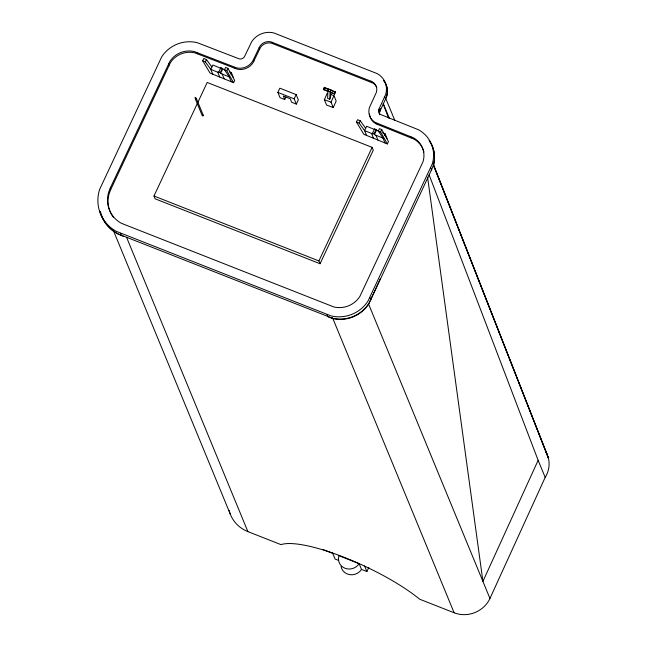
<?xml version="1.0" encoding="UTF-8"?>
<svg xmlns="http://www.w3.org/2000/svg" width="647" height="647" viewBox="0 0 647 647"><rect width="100%" height="100%" fill="white"/><g stroke="black" fill="none" stroke-linecap="round" stroke-linejoin="round"><path stroke-width="0.97" d="M330.795 92.384L330.577 97.325L329.744 99.193L327.608 98.393L327.916 91.478L323.492 89.626L324.341 87.377L328.765 89.237L327.932 91.098L323.508 89.246M323.492 89.626L324.341 87.377M329.744 99.193L330.051 92.278L334.523 94.155L335.381 91.906L328.652 88.946L327.932 91.098M334.523 94.155L335.381 91.906M195.224 98.732L195.887 98.134M195.313 98.538C195.515 100.657 197.513 97.689 195.434 98.304M196.001 98.514C197.966 99.274 193.922 99.8 196.138 98.53M380.614 108.542L379.611 112.109A4.375 4.108 -22.4 0 0 379.692 114.77A4.521 4.246 -22.4 0 1 379.652 112.004M110.216 188.204L108.809 191.811A29.608 27.789 -22.4 0 0 121.296 223.255L333.723 306.913A23.098 21.674 -22.4 0 0 359.837 296.496L422.968 161.839A22.637 21.238 -22.4 0 0 413.425 137.803L375.406 122.509A14.105 13.231 -22.4 0 1 369.453 107.531L376.392 92.278A9.964 9.349 -22.4 0 0 372.187 81.692L270.98 41.861A9.851 9.244 -22.4 0 0 259.835 46.309L252.573 61.336A14.323 13.441 -22.4 0 1 236.373 67.798L194.456 51.614A21.747 20.413 -22.4 0 0 169.854 61.425L110.216 188.204L110.75 189.49L109.343 193.097A29.608 27.789 -22.4 0 0 113.492 217.4M378.94 109.165L378.673 109.844A4.375 4.108 -22.4 0 0 380.517 114.487L418.544 129.78A32.358 30.369 -22.4 0 1 432.188 164.144L368.014 301.033A32.819 30.805 -22.4 0 1 330.892 315.841L116.177 231.278A39.338 36.919 -22.4 0 1 99.589 189.506L161.685 56.887A31.477 29.544 -22.4 0 1 197.278 42.694L239.204 58.869A4.594 4.311 -22.4 0 0 244.396 56.799L251.667 41.772A19.58 18.375 -22.4 0 1 273.81 32.94L377.306 73.669A19.693 18.48 -22.4 0 1 385.604 94.583L378.94 109.165L379.878 111.43L386.574 96.775A19.588 18.383 -22.4 0 0 383.825 80.697M99.8 211.068A39.338 36.919 -22.4 0 0 117.107 233.551L333.48 318.639A31.816 29.859 -22.4 0 0 369.065 303.33L433.15 166.336A32.253 30.272 -22.5 0 0 430.829 143.165M330.609 94.422L333.949 95.667L336.165 101.045L333.254 107.548L326.581 105.057L324.365 99.67L327.269 93.176M334.548 93.775L330.067 91.898L330.779 89.747M330.067 91.898L330.9 90.03M333.254 107.548L331.038 102.169L333.949 95.667M327.083 314.62L328.021 316.893L333.48 318.639L331.83 318.106A32.819 30.805 -22.4 0 0 368.952 303.306L380.371 278.614M429.107 174.811L538.142 460.316L482.913 581.41L427.594 177.278M229.151 510.475A33.79 31.711 -22.4 0 0 247.874 531.599L281 544.637A87.701 21.149 25.1 0 1 344.341 557.39A87.701 21.149 25.1 0 1 419.66 599.211L454.121 612.774A27.271 25.597 -22.4 0 0 489.949 598.483L545.178 477.389A26.81 25.16 -22.4 0 0 545.898 451.986M110.75 189.49L170.387 62.719A21.747 20.413 -22.4 0 1 194.982 52.908L236.907 69.083A14.323 13.441 -22.4 0 0 253.106 62.622L260.369 47.595A9.851 9.244 -22.4 0 1 271.514 43.155L372.721 82.986A9.964 9.349 -22.4 0 1 376.732 87.515M153.97 196.009L207.194 82.46L372.13 147.37L373.287 150.177L320.063 263.725L155.126 198.815L153.97 196.009L318.906 260.919L320.063 263.725M284.769 99.549L280.054 97.689L277.887 92.424L279.868 88.194L296.156 94.599L298.324 99.873L296.342 104.102L291.668 102.258L290.228 98.781L283.337 96.071L284.769 99.549L285.958 97.01M296.342 104.102L294.167 98.837L296.156 94.599M318.906 260.919L372.13 147.37M341.034 566.554A11.306 10.611 -22.4 0 0 349.938 574.698A11.306 10.611 -22.4 0 0 361.511 569.433L366.873 571.544L368.758 567.524M231.246 81.748L229.256 76.92L224.501 69.73L225.625 67.417L227.946 68.364L234.691 80.382L233.567 82.695L210.049 73.054L202.657 60.778L203.781 58.465L206.474 59.573L211.876 67.021M212.742 74.162L210.752 69.342L205.35 61.886L206.474 59.573M220.829 67.676L221.128 68.42L212.847 65.023L210.752 69.342L219.034 72.731L218.735 71.995L220.829 67.676L224.258 69.698M229.256 76.92L220.603 73.37L220.295 72.634L222.39 68.315M220.603 73.37L222.697 69.059M233.567 82.695L226.822 70.685L227.946 68.364M230.704 73.936L231.351 72.61L229.58 71.882M385.038 142.987L383.048 138.159L378.293 130.969L379.417 128.656L381.738 129.602L388.483 141.62L387.359 143.933L363.84 134.301L356.448 122.016L357.573 119.703L360.266 120.811L365.676 128.26M366.534 135.401L364.544 130.581L359.142 123.124L360.266 120.811M374.621 128.915L374.928 129.659L366.647 126.262L364.544 130.581L372.826 133.969L372.526 133.233L374.621 128.915L378.05 130.937M383.048 138.159L374.395 134.616L374.087 133.872L376.182 129.562M374.395 134.616L376.489 130.298M387.359 143.933L380.614 131.923L381.738 129.602M384.496 135.174L385.143 133.848L382.482 132.756M195.637 98.57L195.944 98.498M196.211 99.476L196.227 98.32M195.936 99.541L195.483 99.274L202.285 115.773L203.004 115.967L203.247 115.271L196.445 98.773M202.794 115.004L203.247 115.271M327.811 90.815L329.946 91.607M324.365 99.67L331.038 102.169M369.437 114.026A14.105 13.231 -22.4 0 0 375.931 123.795L413.959 139.089A22.637 21.238 -22.4 0 1 423.914 152.021M277.887 92.424L294.167 98.837M359.134 563.666L338.931 555.716A11.306 10.611 -22.4 0 0 345.013 568.26A11.306 10.611 -22.4 0 0 359.134 563.666L361.511 569.433M322.942 549.489L333.213 553.533M338.632 560.423L335.057 559.024L332.372 552.498M356.448 122.016L359.142 123.124M378.293 130.969L380.614 131.923M202.657 60.778L205.35 61.886M224.501 69.73L226.822 70.685M372.526 133.233L374.087 133.872M218.735 71.995L220.295 72.634M330.884 90.41L335.364 92.286M324.325 87.757L328.749 89.618M123.278 236.317L118.692 234.279A40.26 37.777 -22.4 0 1 104.806 221.606M430.765 167.791L431.695 170.056M410.724 136.525L411.257 137.811M538.142 460.316L545.178 477.389M385.62 98.109L394.864 120.536M384.763 96.735L385.701 99.007M383.307 103.69L389.462 118.619M370.933 81.101L371.459 82.387M385.143 133.848L387.132 138.668M376.894 123.213L377.419 124.499M375.956 135.255L377.945 140.075M371.532 133.444L373.521 138.264M272.298 42.29L272.832 43.575M369.947 297.523L370.885 299.796M368.636 304.155L489.949 598.483M259.164 47.522L259.698 48.816M253.389 59.856L253.915 61.141M234.764 67.28L235.298 68.566M332.817 318.453L454.121 612.774M231.351 72.61L233.341 77.43M222.164 74.017L224.153 78.837M217.74 72.205L219.729 77.025M197.214 52.504L197.747 53.79M168.455 63.972L168.988 65.258M364.568 565.947L366.873 571.544M126.561 237.287L247.874 531.599M120.504 233.324L121.442 235.589M113.338 230.389L230.405 514.43M547.354 454.938L433.28 164.589L548.381 458.068L433.207 163.812M383.105 103.755L388.491 117.883M430.789 143.173A32.358 30.369 -22.4 0 1 433.126 166.408M429.179 140.658A32.358 30.369 -22.4 0 1 430.287 142.316M383.784 80.689A19.693 18.48 -22.4 0 1 386.542 96.848M104.28 220.764A40.26 37.777 -22.4 0 1 100.422 211.69M429.228 140.658A32.253 30.272 -22.5 0 1 430.328 142.316M195.151 97.503L195.58 97.624L195.151 97.503"/></g></svg>
